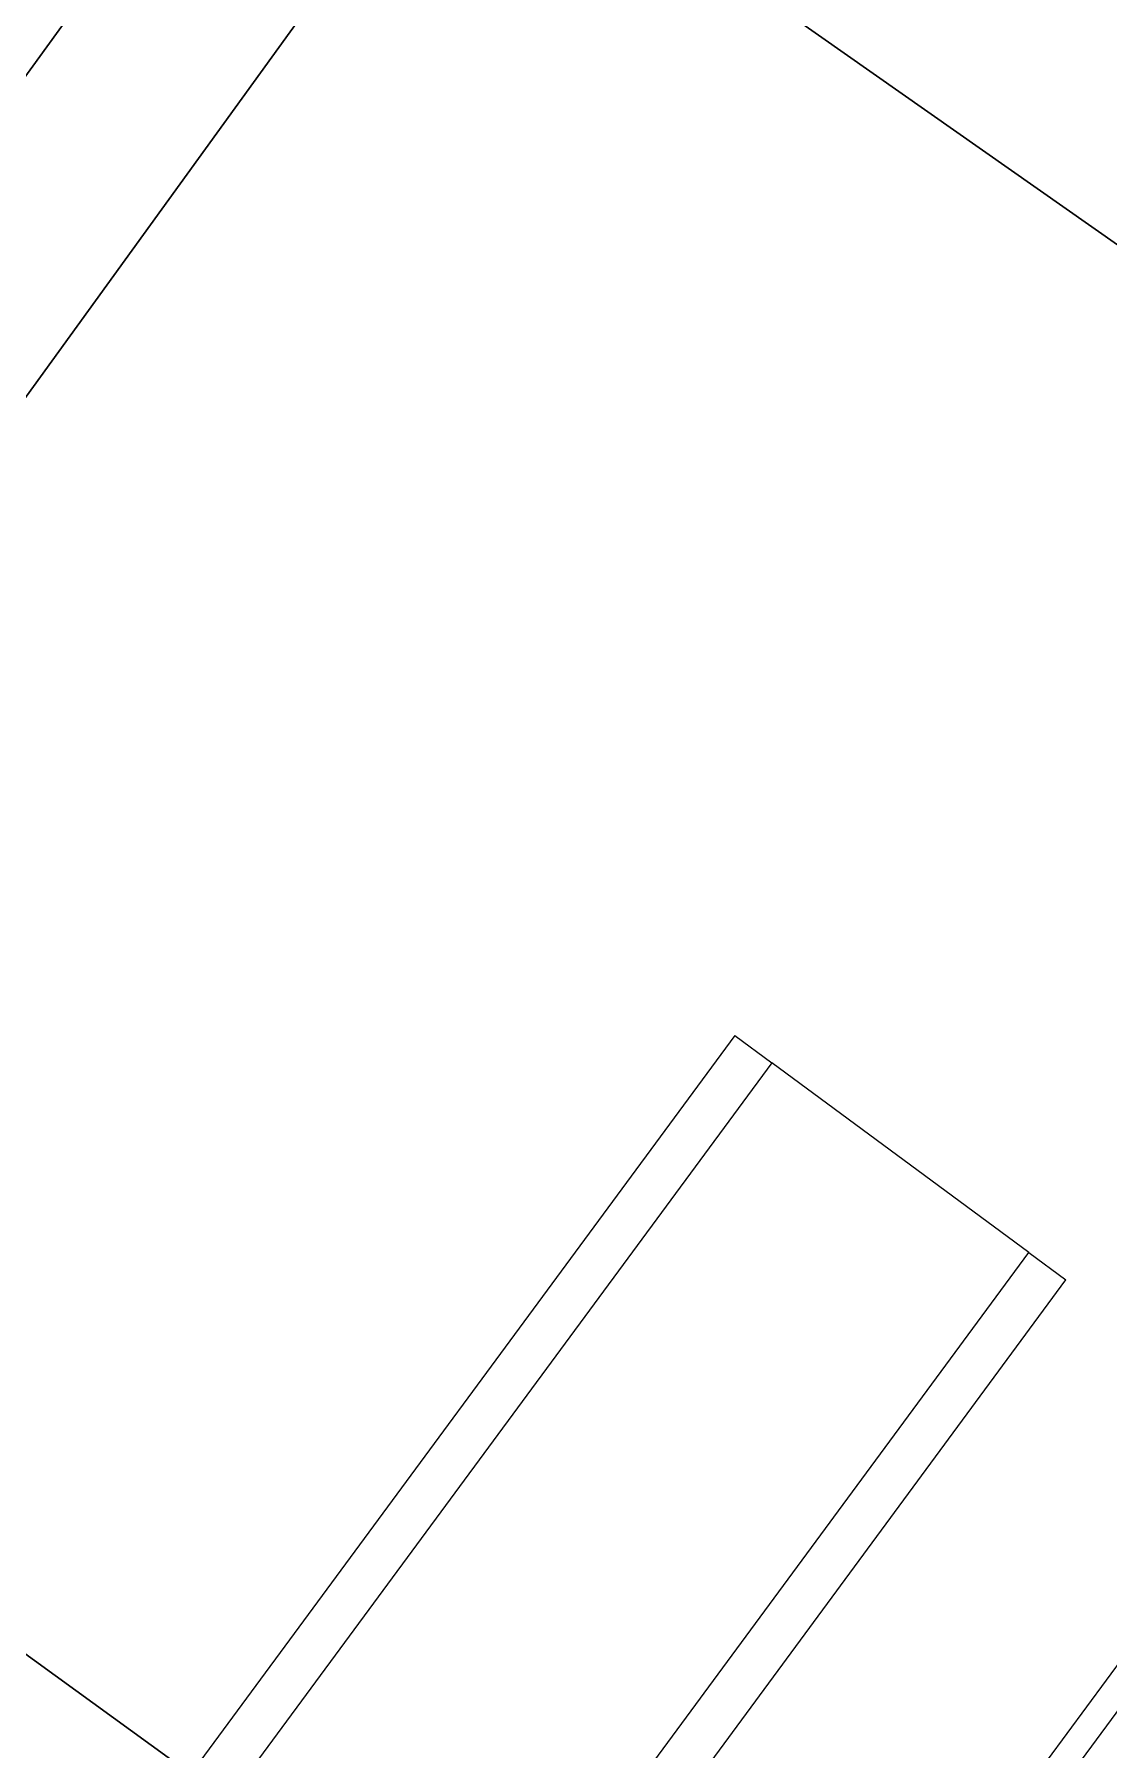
# Model space of a CAD drawing. Header units: metres. Extents: x 141303 to 146299, y 125960 to 127091.
# Drawn here: x 142377.601 to 142378.742, y 126616.72 to 126618.541 of the extents above; entities that cross this region are included whole.
import ezdxf

# ---------------------------------------------------------------- set-up
doc = ezdxf.new("R2010")
doc.units = ezdxf.units.M
doc.header["$MEASUREMENT"] = 0
doc.layers.add('Edges', color=7, linetype='Continuous')
doc.layers.add('NVMI_WALL', color=7, linetype='Continuous', lineweight=30)
doc.layers.add('WALL NEW', color=7, linetype='Continuous', lineweight=25)

# ---------------------------------------------------------------- blocks, each defined once
blk = doc.blocks.new('X-ray Table pl')
at = {"layer": 'Edges'}
for p, q in [((2829.5, 1436.6), (814.1, 1436.6)), ((2829.5, 1436.6), (2829.5, 1385.5)), ((2829.5, 1385.5), (1829.5, 1385.5)), ((2829.5, 1029.5), (2829.5, 1385.5)), ((1829.5, 1029.5), (2829.5, 1029.5)), ((2829.5, 1029.5), (2829.5, 978.3)), ((1628.4, 978.3), (2829.5, 978.3)), ((1628.4, 677.6), (2644.9, 677.6)), ((2618.9, 647.5), (1621.4, 647.5))]:
    blk.add_line(p, q, dxfattribs=at)

msp = doc.modelspace()

# ---------------------------------------------------------------- linework, layer by layer
at = {"layer": 'NVMI_WALL'}
for p, q in [((142381.43402, 126614.03963), (142367.99624, 126623.76951)), ((142374.1494, 126613.74206), (142380.54196, 126622.57072)), ((142374.1494, 126613.74206), (142380.54196, 126622.57072)), ((142374.1494, 126613.74206), (142380.54196, 126622.57072)), ((142376.48134, 126616.62165), (142380.58665, 126622.29143)), ((142379.54444, 126617.76034), (142374.63265, 126621.2074))]:
    msp.add_line(p, q, dxfattribs=at)

# ---------------------------------------------------------------- block references
at = {"layer": 'WALL NEW', "xscale": 0.000953198610244418, "yscale": 0.000953198610244418, "zscale": 0.000953198610244418, "rotation": 53.5931681703384}
msp.add_blockref('X-ray Table pl', (142377.84627, 126614.49468), dxfattribs=at)

doc.saveas('drawing.dxf')
